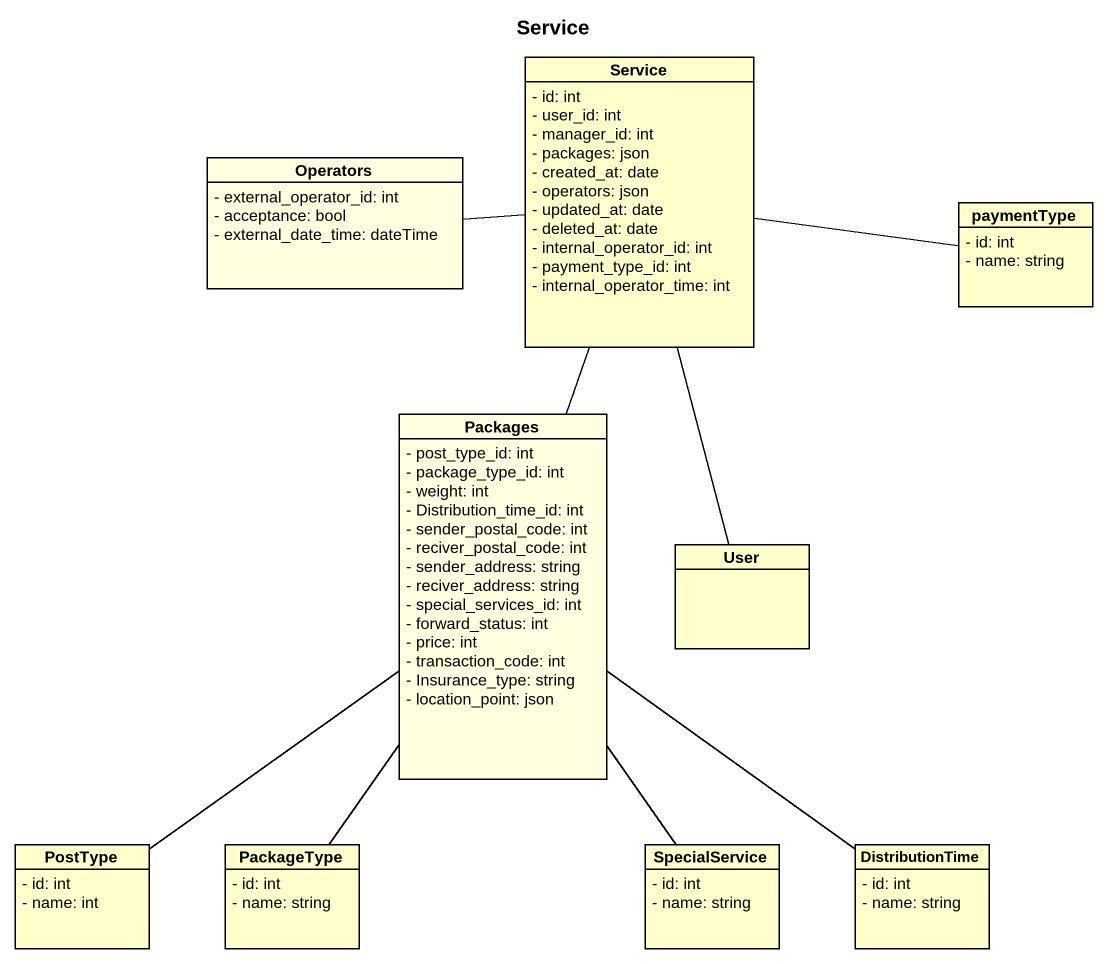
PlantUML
@startuml
title Service
hide circle
hide empty members
skinparam classAttributeIconSize 0
class Service {
  - id: int
  - user_id: int
  - manager_id: int
  - packages: json
  - created_at: date
  - operators: json
  - updated_at: date
  - deleted_at: date
  - internal_operator_id: int
  - payment_type_id: int
  - internal_operator_time: int
}
class Operators #FFFFE0 {
  - external_operator_id: int
  - acceptance: bool
  - external_date_time: dateTime
}
class paymentType {
  - id: int
  - name: string
}
class Packages #FFFFE0 {
  - post_type_id: int
  - package_type_id: int
  - weight: int
  - Distribution_time_id: int
  - sender_postal_code: int
  - reciver_postal_code: int
  - sender_address: string
  - reciver_address: string
  - special_services_id: int
  - forward_status: int
  - price: int
  - transaction_code: int
  - Insurance_type: string
  - location_point: json
}
class User
class PostType {
  - id: int
  - name: int
}
class PackageType {
  - id: int
  - name: string
}
class SpecialService {
  - id: int
  - name: string
}
class DistributionTime {
  - id: int
  - name: string
}
Service -left- Operators
paymentType -left- Service
Packages -up- Service
User -up- Service
PostType -up- Packages
PackageType -up- Packages
SpecialService -up- Packages
DistributionTime -up- Packages
@enduml
